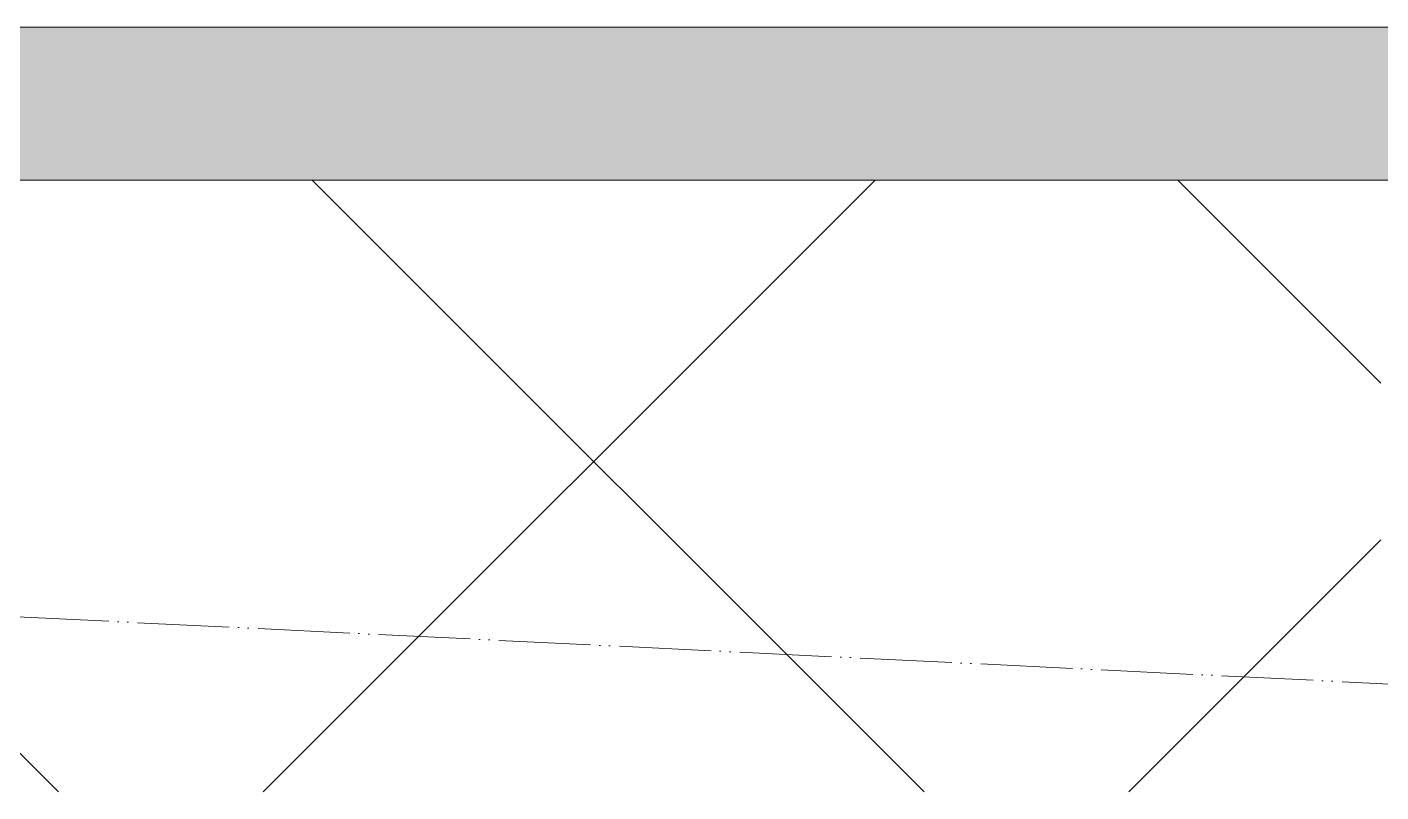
# Model space of a CAD drawing. Header units: millimetres. Extents: x -10474 to 67905, y -3824 to 44223.
# Drawn here: x 43818.8 to 44040, y 8502.1 to 8627.1 of the extents above; entities that cross this region are included whole.
import ezdxf

# ---------------------------------------------------------------- set-up
doc = ezdxf.new("R2010")
doc.units = ezdxf.units.MM
doc.linetypes.add('ADSK_Штрихпунктирная 2 точки_ш15 п1_5 п1_5 п1_5', pattern=[19.5, 15, -1.5, 0, -1.5, 0, -1.5])
doc.layers.add('Линии', color=7, linetype='Continuous', lineweight=9, true_color=0x00a600)
doc.layers.add('Стены внутренние', color=7, linetype='Continuous', lineweight=18)
doc.layers.add('Стены штриховка', color=7, linetype='Continuous', lineweight=9)

msp = doc.modelspace()

# ---------------------------------------------------------------- hatches: boundary and pattern name
at = {"layer": 'Стены внутренние'}
h = msp.add_hatch(color=256, dxfattribs=at)
h.paths.add_polyline_path([(44140, 8602.057), (44140, 8627.057), (43455, 8627.057), (43455, 8602.057), (44117.122, 8602.057)])
h.paths.add_polyline_path([(41942.675, 8602.057), (41942.486, 8627.057), (41940, 8627.057), (41940.811, 8602.057)])
h.paths.add_polyline_path([(42034.606, 8602.057), (42385, 8602.057), (42385, 8627.057), (41972.487, 8627.057), (41972.676, 8602.057), (42004.607, 8602.057)])
at = {"layer": 'Стены внутренние', "lineweight": 9, "true_color": 0x0000ff}
h = msp.add_hatch(dxfattribs=at)
h.set_pattern_fill('FP_2', color=5, style=0, pattern_type=2)
h.set_pattern_definition([(45, (0, 0), (-70.71068, 70.71068), []), (135, (0, 0), (-70.71068, -70.71068), [])])
h.paths.add_polyline_path([(41940, 8502.057), (41943.432, 8502.057), (41942.675, 8602.057), (41940, 8602.057)])
h.paths.add_polyline_path([(42213.912, 8502.057), (42385, 8502.057), (42385, 8602.057), (41972.676, 8602.057), (41973.622, 8502.057), (42034.606, 8502.057)])
h.paths.add_polyline_path([(44015, 8502.057), (44040, 8502.057), (44040, 8602.057), (43455, 8602.057), (43455, 8502.057), (44014.745, 8502.057)])

# ---------------------------------------------------------------- linework, layer by layer
at = {"layer": 'Линии', "color": 7, "linetype": 'ADSK_Штрихпунктирная 2 точки_ш15 п1_5 п1_5 п1_5'}
for q in [(48995, 8627.057), (48995, 8277.057)]:
    msp.add_line((41849.565, 8627.057), q, dxfattribs=at)
at = {"layer": 'Стены штриховка'}
for p, q in [((44140, 8627.057), (43455, 8627.057)), ((43455, 8602.057), (44140, 8602.057))]:
    msp.add_line(p, q, dxfattribs=at)

doc.saveas('drawing.dxf')
